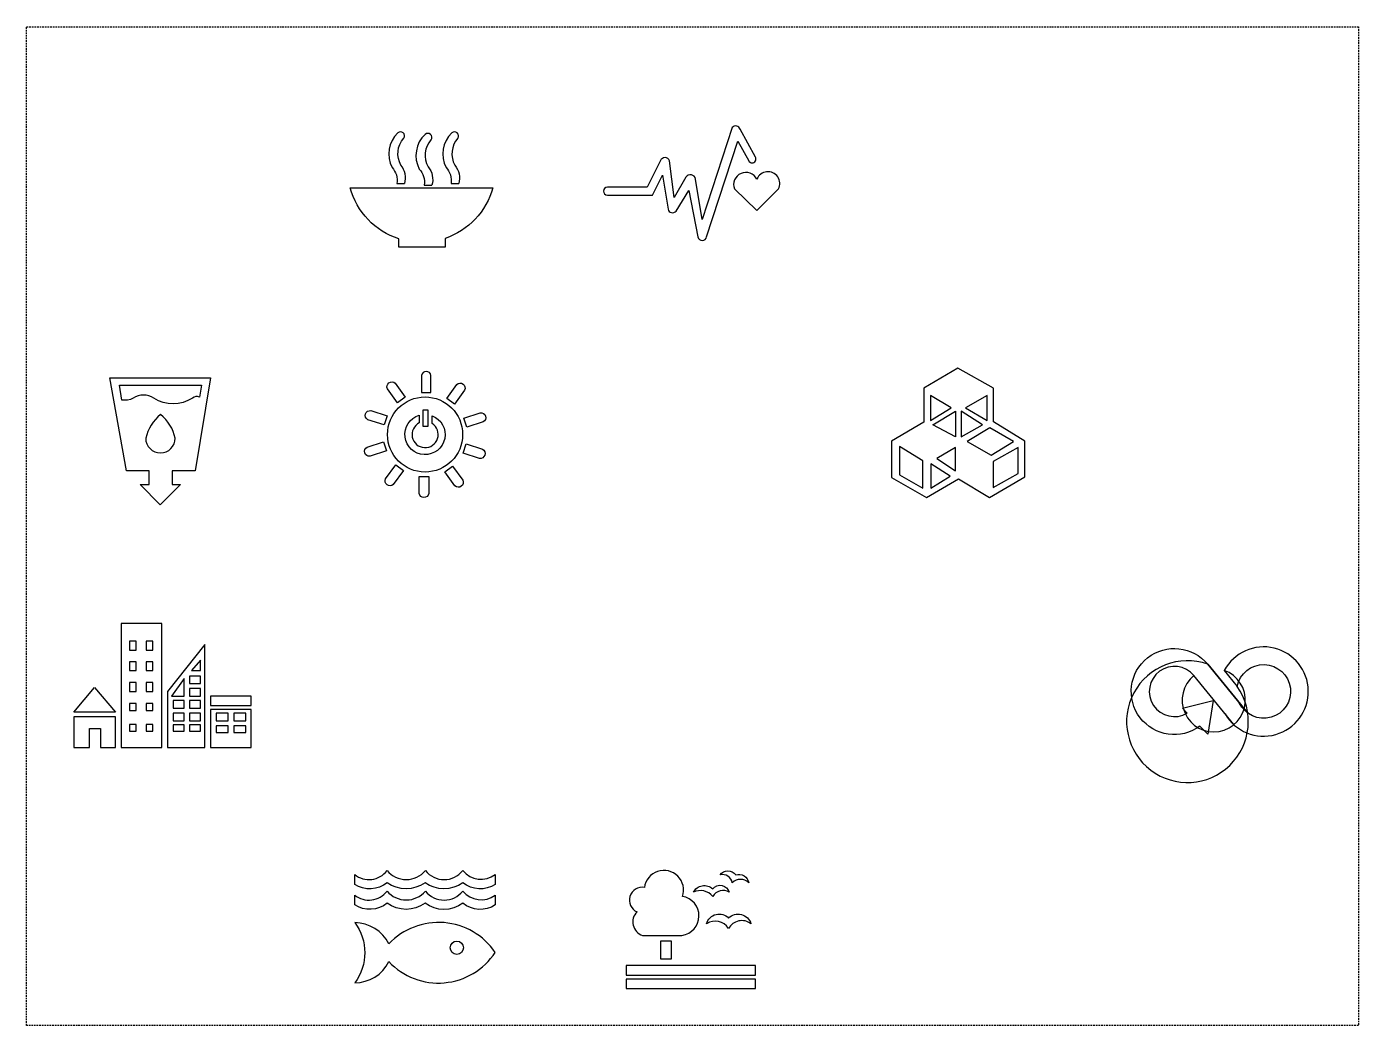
# Model space of a CAD drawing. Header units: millimetres. Extents: x 0 to 135, y -1 to 101.
import ezdxf

# ---------------------------------------------------------------- set-up
doc = ezdxf.new("R2010")
doc.units = ezdxf.units.MM
doc.linetypes.add('DASHED', pattern=[0.2067, 0.1654, -0.0413])

msp = doc.modelspace()

# ---------------------------------------------------------------- linework, layer by layer
at = {"color": 190, "linetype": 'DASHED', "lineweight": 25, "true_color": 0x8018ff}
for p, q in [((0, 100.98), (135.47, 100.98)), ((0, -0.62), (0, 100.98)), ((135.47, 100.98), (135.47, -0.62)), ((135.47, -0.62), (0, -0.62))]:
    msp.add_line(p, q, dxfattribs=at)
for points in [[(59.08, 83.85), (63.68, 83.85), (64.69, 85.89), (65.26, 82.42, 0.65048), (66.06, 82.22), (67.37, 84.32), (68.28, 79.59, 0.837895), (69.17, 79.6), (72.34, 89.34), (73.45, 87.33, 1.020464), (74.13, 87.72), (72.58, 90.54, 0.590472), (71.78, 90.72), (68.73, 81.35), (68.04, 85.48, 0.693678), (67.07, 85.67), (65.87, 83.61), (65.4, 87.34, 0.645343), (64.47, 87.37), (63.11, 84.65), (59.08, 84.65, 1)], [(74.29, 85.48, 0.92927), (71.99, 84.47), (74.29, 82.28), (76.47, 84.47, 1.048392)], [(32.91, 84.59), (47.42, 84.59, -0.249856), (42.57, 79.44), (42.57, 78.54), (37.87, 78.54), (37.87, 79.4, -0.254179)], [(40.16, 63.75), (41.13, 63.75), (41.13, 65.5, 0.854119), (40.16, 65.5)], [(37.49, 64.7), (38.52, 63.29), (37.73, 62.72), (36.7, 64.13, -0.854119)], [(44.55, 64), (43.52, 62.58), (42.74, 63.15), (43.76, 64.57, -0.854119)], [(13.61, 61.52, 0.154037), (12.11, 59.12, 1), (15.11, 59.12, 0.180591)], [(35.01, 61.92), (36.67, 61.38), (36.37, 60.46), (34.71, 61, -0.854119)], [(39.94, 60.68, 3.792803), (41.25, 60.61), (41.25, 61.4, -6.080611), (39.94, 61.45)], [(46.43, 60.77), (44.77, 60.23), (44.47, 61.16), (46.13, 61.7, -0.854119)], [(34.63, 58.21), (36.29, 58.75), (36.6, 57.83), (34.93, 57.29, -0.854119)], [(46.06, 57.06), (44.39, 57.6), (44.7, 58.53), (46.36, 57.99, -0.854119)], [(36.51, 54.99), (37.54, 56.4), (38.33, 55.83), (37.3, 54.42, -0.854119)], [(43.57, 54.28), (42.55, 55.69), (43.33, 56.26), (44.36, 54.85, -0.854119)], [(39.93, 53.49), (39.93, 55.23), (40.9, 55.23), (40.9, 53.49, -0.854119)], [(33.37, 14.73, 0.426372), (36.66, 15.13, 0.464114), (40.57, 15.13, 0.487097), (44.36, 15.13, 0.403419), (47.67, 14.73), (47.67, 13.72, -0.321731), (44.36, 13.89, -0.321969), (40.53, 13.89, -0.317742), (36.66, 13.89, -0.323022), (33.37, 13.72)], [(62.65, 8.54), (66.66, 8.54, 0.862633), (66.71, 12.5, 1.1054), (62.84, 13.42, 0.877297), (62.09, 10.93, 0.565098)], [(73.45, 13.89, 0.406293), (71.78, 13.89, 0.431359), (70.54, 14.7, -0.500939), (72.13, 14.7, -0.459098)], [(71.46, 12.92, 0.427417), (69.79, 12.5, 0.35567), (67.83, 12.92, -0.507314), (69.79, 13.27, -0.625833)], [(33.37, 12.64, 0.426372), (36.66, 13.05, 0.464114), (40.57, 13.05, 0.487097), (44.36, 13.05, 0.403419), (47.67, 12.64), (47.67, 11.64, -0.321731), (44.36, 11.8, -0.321969), (40.53, 11.8, -0.317742), (36.66, 11.8, -0.323022), (33.37, 11.64)], [(47.67, 6.81, 0.479528), (36.85, 7.67, 0.279894), (33.37, 9.84, -0.336183), (33.37, 3.72, 0.285132), (36.85, 5.87, 0.484875)], [(71.41, 9.24, 0.4081), (69.17, 9.73, -0.59238), (71.41, 10.29, -0.576383), (73.68, 9.73, 0.4566)]]:
    msp.add_lwpolyline(points, format="xyb", close=True)
for points in [[(38.46, 85.01, 0.247713), (38.07, 86.88, -0.317836), (38.36, 89.64, 0.920143), (37.76, 90.18, 0.335403), (37.17, 86.66, -0.226416), (37.67, 85.01), (38.45, 85.01)], [(40.53, 90.02, 0.335403), (39.94, 86.5, -0.226416), (40.45, 84.86), (41.23, 84.86)], [(41.13, 89.48, 0.317836), (40.84, 86.72, -0.247713), (41.23, 84.85)], [(43.25, 90.18, 0.335403), (42.66, 86.66, -0.226416), (43.17, 85.01), (43.95, 85.01)], [(43.86, 89.64, 0.317836), (43.56, 86.88, -0.247713), (43.95, 85.01)], [(12.94, 63.19, 0.291949), (10.82, 63.19, -0.181919), (9.69, 63), (9.44, 64.5), (17.78, 64.5), (17.58, 63.3, 0.277932), (16.87, 63.19, -0.293511), (12.94, 63.18)], [(122.79, 29.98), (118.74, 34.96, 2.184309), (118.06, 31.15), (117.57, 31.65), (120.71, 32.43), (120.14, 29.02), (119.35, 29.82, -2.331837), (120.14, 36.12), (124.21, 31.15)], [(121.91, 31.06, 3.838854), (121.83, 35.49), (123.14, 33.85, -6.425921), (123.35, 32.2)], [(124.21, 31.15), (120.14, 36.12, 6.425921), (123.14, 33.85)], [(122.79, 29.98), (118.74, 34.96, 3.838854), (121.83, 35.49)]]:
    msp.add_lwpolyline(points, format="xyb")
for points in [[(8.47, 65.26), (18.7, 65.26), (17.13, 55.79), (14.82, 55.79), (14.82, 54.4), (15.65, 54.4), (13.59, 52.35), (11.54, 54.4), (12.46, 54.4), (12.46, 55.79), (10.16, 55.79)], [(94.79, 54.98), (97.94, 53.07), (101.55, 55.2), (101.55, 58.82), (98.35, 60.77), (98.35, 64.21), (94.71, 66.23), (91.27, 64.2), (91.27, 60.76), (87.97, 58.82), (87.97, 55.12), (91.54, 53.07)], [(91.94, 63.47), (91.94, 60.93), (94.03, 62.2)], [(97.72, 60.93), (97.72, 63.47), (95.51, 62.2)], [(40.3, 60.34), (40.84, 60.34), (40.84, 61.96), (40.3, 61.96)], [(92.19, 60.46), (94.5, 61.86), (94.5, 59.25)], [(95.07, 61.85), (95.07, 59.25), (97.22, 60.46)], [(98.1, 57.4), (100.4, 58.79), (97.98, 60.18), (95.68, 58.79)], [(94.5, 55.79), (94.5, 58.16), (92.6, 57.06)], [(98.31, 54.1), (100.87, 55.51), (100.87, 58.16), (98.31, 56.73)], [(91.99, 56.51), (91.99, 54.03), (93.95, 55.27)], [(9.62, 27.64), (13.76, 27.64), (13.76, 40.28), (9.62, 40.28)], [(10.46, 37.57), (11.14, 37.57), (11.14, 38.48), (10.46, 38.48)], [(12.15, 37.57), (12.85, 37.57), (12.85, 38.48), (12.15, 38.48)], [(14.33, 27.64), (18.14, 27.64), (18.14, 38.13), (14.33, 33.35)], [(10.46, 35.49), (11.14, 35.49), (11.14, 36.37), (10.46, 36.37)], [(12.15, 35.49), (12.85, 35.49), (12.85, 36.37), (12.15, 36.37)], [(16.76, 35.49), (17.68, 35.49), (17.68, 36.55)], [(10.46, 33.35), (11.14, 33.35), (11.14, 34.26), (10.46, 34.26)], [(12.15, 33.35), (12.85, 33.35), (12.85, 34.26), (12.15, 34.26)], [(14.9, 32.89), (16.04, 32.89), (16.04, 34.66), (14.75, 32.89)], [(16.58, 34.16), (17.68, 34.16), (17.68, 34.9), (16.58, 34.9)], [(9.05, 31.24), (4.8, 31.24), (6.92, 33.75)], [(16.58, 32.89), (17.68, 32.89), (17.68, 33.64), (16.58, 33.64)], [(18.7, 31.91), (22.85, 31.91), (22.85, 32.89), (18.7, 32.89)], [(10.46, 31.42), (11.14, 31.42), (11.14, 32.12), (10.46, 32.12)], [(12.15, 31.42), (12.85, 31.42), (12.85, 32.12), (12.15, 32.12)], [(14.9, 31.65), (16.04, 31.65), (16.04, 32.43), (14.9, 32.43)], [(16.58, 31.65), (17.68, 31.65), (17.68, 32.43), (16.58, 32.43)], [(18.7, 27.64), (22.85, 27.64), (22.85, 31.51), (18.7, 31.51)], [(9.05, 30.76), (4.8, 30.76), (4.8, 27.64), (6.38, 27.64), (6.38, 29.59), (7.53, 29.59), (7.53, 27.64), (9.05, 27.64)], [(10.46, 29.33), (11.14, 29.33), (11.14, 30), (10.46, 30)], [(12.15, 29.33), (12.85, 29.33), (12.85, 30), (12.15, 30)], [(14.9, 30.38), (16.04, 30.38), (16.04, 31.15), (14.9, 31.15)], [(14.9, 29.33), (16.04, 29.33), (16.04, 29.95), (14.9, 29.95)], [(16.58, 30.38), (17.68, 30.38), (17.68, 31.15), (16.58, 31.15)], [(16.58, 29.33), (17.68, 29.33), (17.68, 29.95), (16.58, 29.95)], [(19.28, 30.38), (20.51, 30.38), (20.51, 31.15), (19.28, 31.15)], [(19.28, 29.17), (20.51, 29.17), (20.51, 29.85), (19.28, 29.85)], [(21.09, 30.38), (22.3, 30.38), (22.3, 31.15), (21.09, 31.15)], [(21.09, 29.17), (22.3, 29.17), (22.3, 29.85), (21.09, 29.85)], [(64.47, 6.15), (65.59, 6.15), (65.59, 7.96), (64.47, 7.96)], [(60.98, 4.49), (74.13, 4.49), (74.13, 5.48), (60.98, 5.48)], [(60.98, 3.12), (74.13, 3.12), (74.13, 4.07), (60.98, 4.07)]]:
    msp.add_lwpolyline(points, close=True)
msp.add_lwpolyline([(88.78, 58.26), (88.78, 55.4), (91.16, 54.03), (91.16, 56.83), (88.78, 58.27)])
for centre, radius in [((40.53, 59.49), 3.82), ((43.76, 7.28), 0.674)]:
    msp.add_circle(centre, radius)
for centre in [(40.81, 89.72), (43.53, 89.88)]:
    msp.add_arc(centre, 0.406, 322.9294, 133.4034)

doc.saveas('drawing.dxf')
